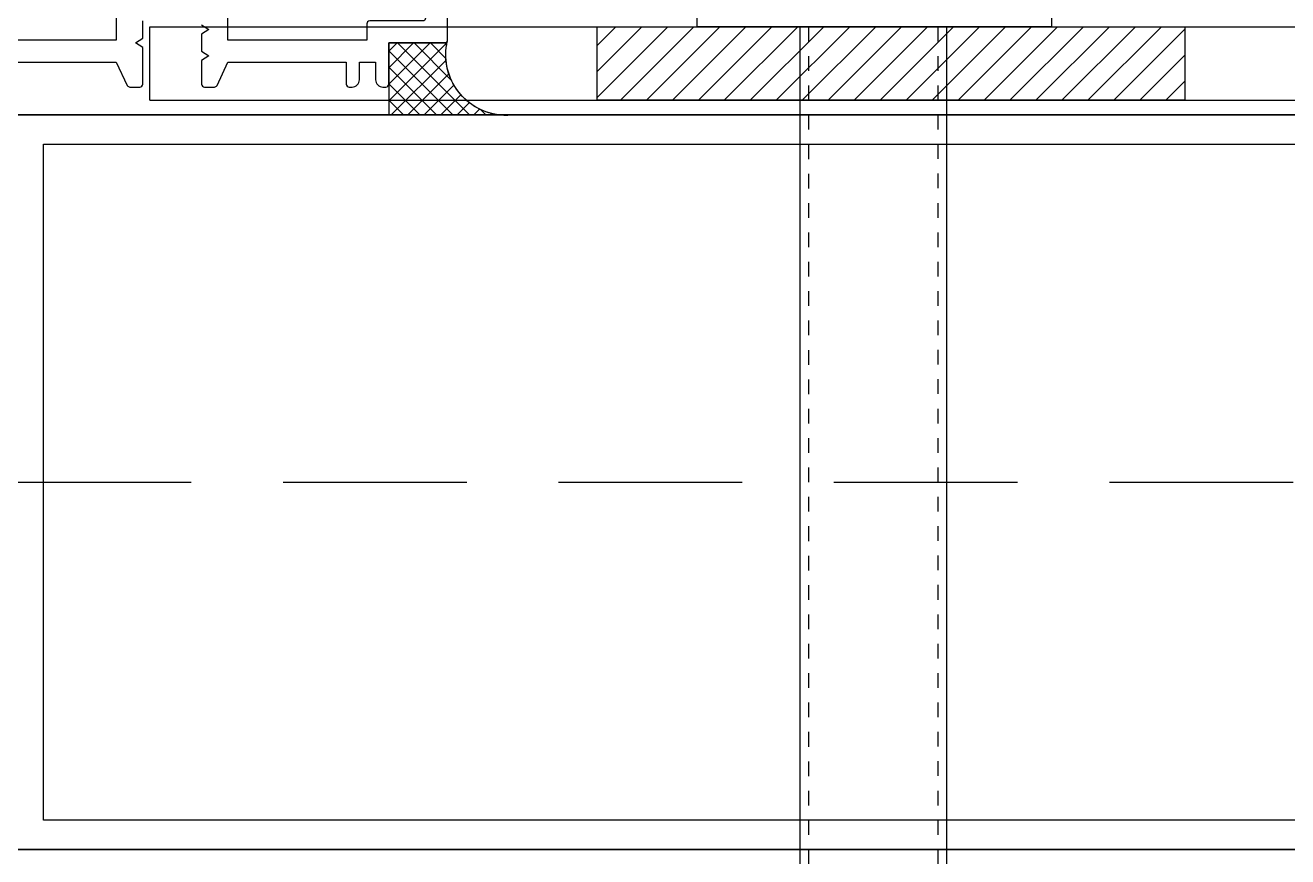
# Model space of a CAD drawing. Header units: inches. Extents: x 21 to 32698, y 13 to 3712.
# Drawn here: x 3027.88 to 3036.48, y 1665.15 to 1670.81 of the extents above; entities that cross this region are included whole.
import ezdxf

# ---------------------------------------------------------------- set-up
doc = ezdxf.new("R2010")
doc.units = ezdxf.units.IN
doc.header["$MEASUREMENT"] = 0
doc.set_wipeout_variables(frame=1)
for name, pattern in [('1+1 dbx a2$0$374_BLD_A1_BLOK_2$0$HIDDEN', [0.375, 0.25, -0.125]), ('phl_center', [0.75, 0.4, -0.35]), ('phl_thick', [0])]:
    doc.linetypes.add(name, pattern=pattern)
for name, color, linetype, lineweight in [('Z_MİM_-KM-GLAZ', 8, 'Continuous', 25), ('Z_MİM_-KM-IZO-THERMAL', 8, 'Continuous', 25), ('Z_MİM_-KM-IZO-THERMAL-ROCKWOOL', 8, 'BATTING', 25), ('Z_MİM_Aksesuar', 8, 'Continuous', 25), ('Z_MİM_ALUMINIUM', 8, 'Continuous', 25), ('Z_MİM_projection', 8, 'Continuous', 25)]:
    doc.layers.add(name, color=color, linetype=linetype, lineweight=lineweight)
doc.linetypes.add('BATTING', pattern='A,0.00254,-2.54,[134,ltypeshp.shx,S=2.54,R=0,X=-2.54,Y=0],-5.08,[134,ltypeshp.shx,S=2.54,R=180,X=2.54,Y=0],-2.54', length=10.16254)

# ---------------------------------------------------------------- blocks, each defined once
blk = doc.blocks.new('ANK-1')
h = blk.add_hatch()
h.set_pattern_fill('ANSI31', color=256, scale=10)
h.set_pattern_definition([(45, (-331229.2262, -110209.6467), (-0.8838834765, 0.8838834765), [])])
h.paths.add_polyline_path([(60, -99.814), (65, -99.814), (65, -59.814), (60, -59.814)])
for points in [[(60, -130.274), (60, -5)], [(65, -130.274), (65, -5)], [(60, -130.274), (65, -130.274)]]:
    blk.add_lwpolyline(points)
blk.add_lwpolyline([(60, -99.814), (65, -99.814), (65, -59.814), (60, -59.814)], close=True)
at = {"layer": 'Z_MİM_projection', "linetype": 'phl_thick'}
for p, q in [((0, -76.006), (65.013, -76.005, 0)), ((0, -76.006), (65.013, -76.005, 0)), ((-0.006, -86.006), (65.02, -86.005, 0)), ((-0.006, -86.006), (65.02, -86.005, 0))]:
    blk.add_line(p, q, dxfattribs=at)
at = {"layer": 'Z_MİM_projection', "linetype": 'phl_center'}
for p, q in [((0, -76.606), (65.013, -76.605, 0)), ((0, -76.606), (65.013, -76.605, 0)), ((-0.006, -85.406), (65.019, -85.405, 0)), ((-0.006, -85.406), (65.019, -85.405, 0))]:
    blk.add_line(p, q, dxfattribs=at)
at = {"layer": 'Z_MİM_projection', "linetype": 'phl_thick', "elevation": 205305.118}
blk.add_lwpolyline([(66.825, -93.03), (65.025, -93.031), (65.006, -68.871), (66.806, -68.87)], close=True, dxfattribs=at)
blk = doc.blocks.new('asffgdf')
at = {"layer": 'Z_MİM_Aksesuar', "linetype": 'ByBlock'}
h = blk.add_hatch(dxfattribs=at)
h.set_pattern_fill('ANSI37', color=256, scale=0.025, style=0)
h.set_pattern_definition([(45, (7.7736, 272.35412), (-0.05612660076, 0.05612660076), []), (135, (7.7736, 272.35412), (-0.05612660076, -0.05612660076), [])])
edge = h.paths.add_edge_path()
edge.add_line((18212.3623, -546.8023), (18212.3623, -546.0594))
edge.add_arc((18212.7718, -546.0008), 0.4137, 188.15173, 282.6464)
edge.add_arc((18212.8713, -546.4223), 0.02, 116.56574, 180)
edge.add_line((18212.8513, -546.4223), (18212.8513, -546.8023))
edge.add_line((18212.8513, -546.8023), (18212.3623, -546.8023))
blk.add_line((18212.8513, -546.8023), (18212.3623, -546.8023))
blk.add_lwpolyline([(18212.3623, -546.8023), (18212.3623, -546.0594, 0.437381), (18212.8623, -546.4044, 0.284076), (18212.8513, -546.4223), (18212.8513, -546.8023)], format="xyb", close=True)
blk.add_arc((18212.7718, -546.0008), 0.4137, 171.84827, 283.91934)
at = {"layer": 'Z_MİM_ALUMINIUM'}
for points in [[(18212.7213, -549.8823), (18212.7213, -548.6573), (18212.5628, -548.5827, -0.290522), (18212.5513, -548.5646), (18212.5513, -548.4973, -0.414214), (18212.5713, -548.4773), (18212.8213, -548.4773), (18212.8531, -548.5273), (18212.885, -548.4773), (18213.0013, -548.4773)], [(18212.975, -548.0773), (18212.9431, -548.0273), (18212.9113, -548.0773), (18212.795, -548.0773), (18212.7631, -548.0273), (18212.7313, -548.0773), (18212.5713, -548.0773, -0.414214), (18212.5513, -548.0573), (18212.5513, -547.99, -0.290522), (18212.5628, -547.9719), (18212.7213, -547.8973), (18212.7213, -547.0923), (18212.5713, -547.0923, -0.414214), (18212.5513, -547.0723), (18212.5513, -547.0523, -0.414214), (18212.6013, -547.0023), (18212.7213, -547.0023), (18212.7213, -546.8923), (18212.6013, -546.8923, -0.414214), (18212.5513, -546.8423), (18212.5513, -546.8223, -0.414214), (18212.5713, -546.8023), (18212.8513, -546.8023), (18212.8513, -546.4223, -0.414214), (18212.8713, -546.4023), (18215.973, -546.4023, -0.198912)]]:
    blk.add_lwpolyline(points, format="xyb", dxfattribs=at)
for points in [[(18212.8713, -547.8973), (18213.7213, -547.8973), (18213.7213, -546.9523), (18213.5913, -546.9523, -0.668181), (18213.5771, -546.9181), (18213.7181, -546.7771, 0.198917), (18213.7213, -546.7696), (18213.7213, -546.5723, 0.414212), (18213.7013, -546.5523), (18213.0213, -546.5523, 0.414212), (18213.0013, -546.5723), (18213.0013, -546.9323, -0.414214), (18212.9813, -546.9523), (18212.8713, -546.9523)], [(18213.4513, -549.8723), (18213.4513, -549.7023, -0.414213), (18213.5513, -549.6023), (18213.7213, -549.6023), (18213.7213, -548.6573), (18212.8713, -548.6573), (18212.8713, -549.6023), (18213.0513, -549.6023, -0.683705), (18213.0648, -549.637), (18212.8842, -549.8028, 0.683706), (18212.9113, -549.8723)]]:
    blk.add_lwpolyline(points, format="xyb", close=True, dxfattribs=at)
blk = doc.blocks.new('-KM-AL2 210_900')
blk.add_wipeout([(1434.2587, 1419.9984), (1434.2587, 1217.7559), (1415.6037, 1217.7559), (1415.6037, 1421.9729), (1434.2733, 1422.1838)])
at = {"linetype": '1+1 dbx a2$0$374_BLD_A1_BLOK_2$0$HIDDEN', "ltscale": 5}
blk.add_line((1409.0282, 1225.6512), (1434.9981, 1225.6512), dxfattribs=at)
at = {"layer": 'Z_MİM_ALUMINIUM', "linetype": 'ByBlock'}
for points in [[(1419.2933, 1223.1512), (1431.1533, 1223.1512, 0.414214), (1431.2733, 1223.2712), (1431.2733, 1228.0312, 0.414214), (1431.1533, 1228.1512), (1419.2933, 1228.1512, 0.414214)], [(1419.2933, 1228.1512), (1431.1533, 1228.1512, -0.414214), (1431.2733, 1228.0312), (1431.2733, 1223.2712, -0.414214), (1431.1533, 1223.1512), (1419.2933, 1223.1512, -0.414214)]]:
    blk.add_lwpolyline(points, format="xyb", dxfattribs=at)
at = {"layer": 'Z_MİM_ALUMINIUM'}
blk.add_lwpolyline([(1429.7333, 1227.9512), (1430.9733, 1227.9512), (1430.9733, 1223.3512), (1429.7333, 1223.3512), (1429.7333, 1223.5812, 0.414214), (1429.7133, 1223.6012), (1429.6033, 1223.6012, 0.414214), (1429.5833, 1223.5812), (1429.5833, 1223.3512), (1420.5233, 1223.3512), (1420.5233, 1227.9512), (1429.5833, 1227.9512), (1429.5833, 1227.7212, 0.414214), (1429.6033, 1227.7012), (1429.7133, 1227.7012, 0.414214), (1429.7333, 1227.7212)], format="xyb", close=True, dxfattribs=at)
at = {"xscale": -0.1, "yscale": 0.1, "zscale": 0.1, "rotation": 270}
blk.add_blockref('ANK-1', (1434.2733, 1222.2512), dxfattribs=at)
at = {"xscale": -1, "rotation": 270}
blk.add_blockref('asffgdf', (1969.6756, -16984.211), dxfattribs=at)

msp = doc.modelspace()

# ---------------------------------------------------------------- linework, layer by layer
at = {"layer": 'Z_MİM_-KM-IZO-THERMAL'}
msp.add_lwpolyline([(4654.2571, 1293.0577), (4654.2571, 969.5831), (3319.2576, 969.5831), (3319.2576, 1624.5832), (3029.2581, 1624.5834), (3029.2581, 2594.5843), (6844.2581, 2594.5843), (6844.2581, 969.5831), (5329.257, 969.5831), (5329.257, 1293.0577)], dxfattribs=at)
at = {"layer": 'Z_MİM_-KM-IZO-THERMAL-ROCKWOOL', "ltscale": 0.45}
msp.add_lwpolyline([(4649.2571, 1293.0577), (4649.2571, 974.5831), (3324.2576, 974.5831), (3324.2576, 1629.5832), (3034.2581, 1629.5834), (3034.2581, 2589.5843), (6839.2581, 2589.5843), (6839.2581, 974.5831), (5334.257, 974.5831), (5334.257, 1293.0577)], dxfattribs=at)

# ---------------------------------------------------------------- next in the draw order: block references
at = {"layer": 'Z_MİM_-KM-GLAZ'}
msp.add_blockref('-KM-AL2 210_900', (1607.4842, 442.0509), dxfattribs=at)

doc.saveas('drawing.dxf')
